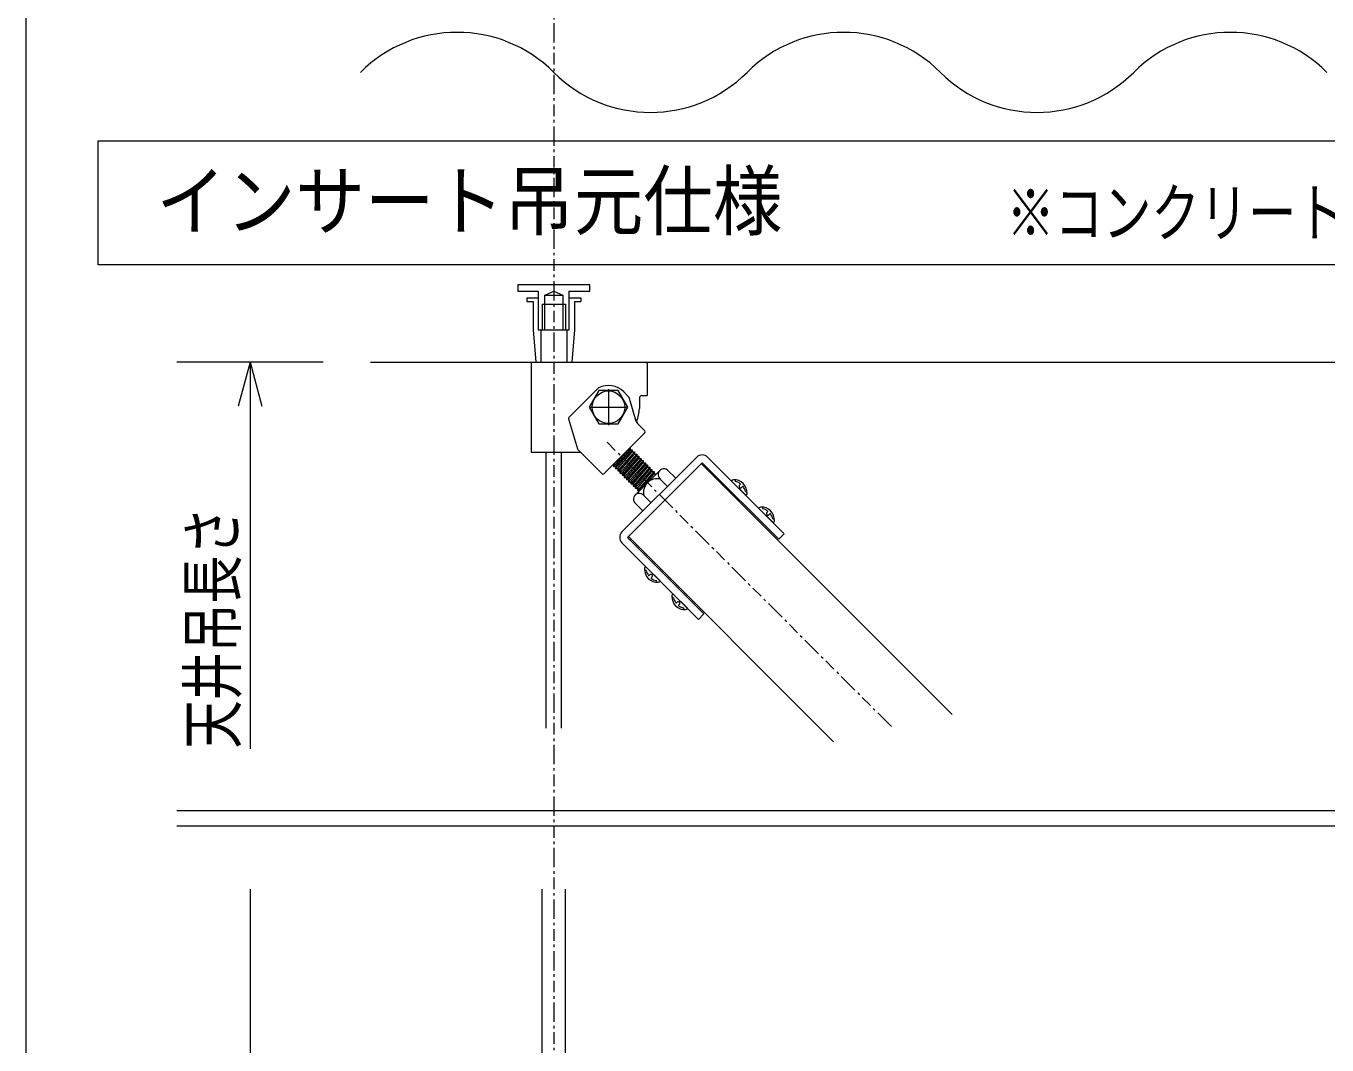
# Model space of a CAD drawing. Units: millimetres, scale not verified. Extents: x -205 to 205, y -142 to 142.
# Drawn here: x -65 to -14.5, y -71.9 to -32.3 of the extents above; entities that cross this region are included whole.
import ezdxf
from ezdxf.enums import TextEntityAlignment as Align

# ---------------------------------------------------------------- set-up
doc = ezdxf.new("R2010")
doc.units = ezdxf.units.MM
doc.header["$LTSCALE"] = 0.25
doc.linetypes.add('USER1', pattern=[7.8, 1.8, -0.6, 0.3, -0.6, 3, -0.6, 0.3, -0.6])
for name, color, linetype, lineweight in [('1-1_1-0 断面', 7, 'Continuous', 18), ('1-2_1-1 寸法', 7, 'Continuous', 18), ('1-3_1-2 文字', 7, 'Continuous', 18), ('F-2_F-1 レイアウト', 7, 'Continuous', 18)]:
    doc.layers.add(name, color=color, linetype=linetype, lineweight=lineweight)
doc.styles.add('ＭＳ ゴシック', font='')
doc.styles.get('ＭＳ ゴシック').set_extended_font_data('MS Gothic')

msp = doc.modelspace()

# ---------------------------------------------------------------- linework, layer by layer
at = {"layer": '1-1_1-0 断面', "color": 4, "linetype": 'USER1'}
for p, q in [((-44.522, -9.3579), (-44.522, -98.325)), ((-42.454, -48.467), (-31.3662, -59.5548))]:
    msp.add_line(p, q, dxfattribs=at)
at = {"layer": '1-1_1-0 断面'}
for p, q in [((-45.922, -42.3548), (-45.922, -42.6048)), ((-43.122, -42.3548), (-45.922, -42.3548)), ((-43.122, -42.6048), (-43.122, -42.3548)), ((-45.922, -42.6048), (-45.122, -42.6048)), ((-45.572, -42.8548), (-45.572, -43.0048)), ((-45.572, -42.8548), (-45.122, -42.8548)), ((-45.122, -42.6048), (-45.122, -44.1048)), ((-44.872, -42.7548), (-44.522, -42.6048)), ((-44.872, -44.1048), (-44.872, -42.7548)), ((-44.872, -42.7548), (-44.172, -42.7548)), ((-44.522, -42.6048), (-44.172, -42.7548)), ((-44.172, -42.7548), (-44.172, -44.1048)), ((-43.922, -42.6048), (-43.122, -42.6048)), ((-43.922, -44.1048), (-43.922, -42.6048)), ((-43.922, -42.8548), (-43.472, -42.8548)), ((-43.472, -42.8548), (-43.472, -43.0048)), ((-45.572, -43.0048), (-45.322, -43.0048)), ((-45.322, -43.0048), (-45.322, -44.1048)), ((-44.972, -43.1048), (-44.972, -44.1048)), ((-44.972, -43.1048), (-44.072, -43.1048)), ((-44.072, -43.1048), (-44.072, -44.1048)), ((-43.722, -43.0048), (-43.722, -44.1048)), ((-43.722, -43.0048), (-43.472, -43.0048)), ((-45.322, -44.1048), (-45.222, -45.3548)), ((-45.122, -44.1048), (-44.872, -44.1048)), ((-45.022, -44.1048), (-45.022, -45.3548)), ((-44.872, -44.1048), (-44.172, -44.1048)), ((-44.172, -44.1048), (-43.922, -44.1048)), ((-44.022, -44.1048), (-44.022, -45.3548)), ((-43.722, -44.1048), (-43.822, -45.3548)), ((-51.638, -45.3548), (200.6873, -45.3548)), ((-45.402, -45.3548), (-45.402, -48.8548)), ((-45.402, -45.3548), (-40.952, -45.3548)), ((-45.222, -45.3548), (-43.822, -45.3548)), ((-40.902, -45.4048), (-40.902, -46.6548)), ((-43.9367, -47.5081), (-42.7866, -46.358)), ((-42.402, -46.4048), (-42.402, -47.8048)), ((-41.808, -46.5109), (-41.6319, -46.687)), ((-41.3204, -47.657), (-41.5815, -46.7718)), ((-41.202, -46.7548), (-41.202, -47.1548)), ((-41.102, -46.6548), (-40.902, -46.6548)), ((-43.102, -47.1048), (-41.702, -47.1048)), ((-43.9493, -47.5576), (-43.6077, -48.7189)), ((-41.3139, -47.6756), (-41.302, -47.6548)), ((-41.27, -47.7419), (-40.9878, -48.0241)), ((-42.5788, -49.6858), (-40.9878, -48.0948)), ((-45.402, -48.8548), (-43.4804, -48.8548)), ((-44.822, -59.5548), (-44.822, -48.8548)), ((-44.222, -59.5548), (-44.222, -48.8548)), ((-43.5951, -48.7402), (-42.6495, -49.6858)), ((-41.5606, -48.6675), (-42.2111, -49.4029)), ((-41.5606, -48.7524), (-42.1262, -49.4029)), ((-41.4757, -48.7524), (-42.1262, -49.4878)), ((-41.3908, -48.8372), (-42.0414, -49.5726)), ((-41.306, -48.9221), (-41.9565, -49.6575)), ((-41.5606, -48.6675), (-41.5606, -48.7524)), ((-38.9774, -49.0445), (-41.8765, -51.9436)), ((-41.2211, -49.0069), (-41.8717, -49.7423)), ((-41.1363, -49.0918), (-41.7868, -49.8272)), ((-41.0514, -49.1766), (-41.702, -49.912)), ((-38.7653, -49.2566), (-41.6644, -52.1558)), ((-40.9666, -49.2615), (-41.6171, -49.9969)), ((-40.8817, -49.3464), (-41.5323, -50.0817)), ((-40.7969, -49.4312), (-41.4474, -50.1666)), ((-38.8006, -49.292), (-29.0681, -59.0245)), ((-38.7653, -49.2566), (-35.7954, -52.2265)), ((-41.3639, -50.5117), (-40.4093, -49.5571)), ((-40.712, -49.5161), (-41.3626, -50.2514)), ((-40.6272, -49.6009), (-41.2777, -50.3363)), ((-40.5423, -49.6858), (-40.5761, -49.7239)), ((-40.3916, -49.893), (-40.1088, -50.1759)), ((-40.107, -49.5412), (-39.7906, -49.8577)), ((-37.0756, -50.522), (-37.6254, -49.9722)), ((-41.1929, -50.3363), (-41.1929, -50.3407)), ((-37.3315, -50.1432), (-37.284, -50.0957)), ((-37.2466, -50.2281), (-37.1991, -50.1805)), ((-41.3798, -50.814), (-41.0634, -51.1305)), ((-41.028, -50.5294), (-40.7452, -50.8123)), ((-36.0149, -51.5827), (-36.5648, -51.0329)), ((-36.2708, -51.2039), (-36.2233, -51.1563)), ((-36.186, -51.2887), (-36.1384, -51.2412)), ((-41.8765, -52.3679), (-38.9067, -55.3377)), ((-41.6644, -52.1558), (-38.6946, -55.1256)), ((-41.6291, -52.1204), (-33.6643, -60.0852)), ((-40.399, -53.8454), (-40.9488, -53.2956)), ((-40.7778, -53.5895), (-40.8254, -53.6371)), ((-40.693, -53.6744), (-40.7405, -53.7219)), ((-39.3384, -54.9061), (-39.8881, -54.3563)), ((-39.7172, -54.6502), (-39.7647, -54.6977)), ((-39.6323, -54.7351), (-39.6799, -54.7826)), ((-38.6946, -55.1256), (-38.9067, -55.3377)), ((-44.972, -79.3077), (-44.972, -65.8079)), ((-44.072, -79.3077), (-44.072, -65.8079))]:
    msp.add_line(p, q, dxfattribs=at)
msp.add_lwpolyline([(-42.7773, -46.4548), (-43.1526, -47.1048), (-42.7773, -47.7548), (-42.0267, -47.7548), (-41.6515, -47.1048), (-42.0267, -46.4548)], close=True, dxfattribs=at)
for points in [[(-42.0414, -49.4878), (-41.4757, -48.8372), (-41.3908, -48.8372), (-41.3908, -48.9221)], [(-41.9565, -49.5726), (-41.3908, -48.9221), (-41.306, -48.9221), (-41.306, -49.0069)], [(-41.5606, -48.7524), (-41.4757, -48.7524), (-41.4757, -48.8372)], [(-42.2111, -49.3181), (-42.2111, -49.4029), (-42.1262, -49.4029)], [(-42.1262, -49.4029), (-42.1262, -49.4878), (-42.0414, -49.4878)], [(-41.8717, -49.6575), (-41.306, -49.0069), (-41.2211, -49.0069), (-41.2211, -49.0918)], [(-41.7868, -49.7423), (-41.2211, -49.0918), (-41.1363, -49.0918), (-41.1363, -49.1766)], [(-41.702, -49.8272), (-41.1363, -49.1766), (-41.0514, -49.1766), (-41.0514, -49.2615)], [(-41.6171, -49.912), (-41.0514, -49.2615), (-40.9666, -49.2615), (-40.9666, -49.3464)], [(-41.5323, -49.9969), (-40.9666, -49.3464), (-40.8817, -49.3464), (-40.8817, -49.4312)], [(-41.4474, -50.0817), (-40.8817, -49.4312), (-40.7969, -49.4312), (-40.7969, -49.5161)], [(-38.5531, -49.0445), (-35.5833, -52.0143), (-35.7954, -52.2265)], [(-42.0414, -49.4878), (-42.0414, -49.5726), (-41.9565, -49.5726)], [(-41.9565, -49.5726), (-41.9565, -49.6575), (-41.8717, -49.6575)], [(-41.8717, -49.6575), (-41.8717, -49.7423), (-41.7868, -49.7423)], [(-41.7868, -49.7423), (-41.7868, -49.8272), (-41.702, -49.8272)], [(-41.702, -49.8272), (-41.702, -49.912), (-41.6171, -49.912)], [(-41.6171, -49.912), (-41.6171, -49.9969), (-41.5323, -49.9969)], [(-41.3626, -50.1666), (-40.7969, -49.5161), (-40.712, -49.5161), (-40.712, -49.6009)], [(-41.2777, -50.2514), (-40.712, -49.6009), (-40.6272, -49.6009), (-40.6272, -49.6858)], [(-41.1929, -50.3363), (-40.6272, -49.6858), (-40.5423, -49.6858), (-40.5423, -49.6902)], [(-41.5323, -49.9969), (-41.5323, -50.0817), (-41.4474, -50.0817)], [(-41.4474, -50.0817), (-41.4474, -50.1666), (-41.3626, -50.1666)], [(-41.3626, -50.1666), (-41.3626, -50.2514), (-41.2777, -50.2514)], [(-41.2777, -50.2514), (-41.2777, -50.3363), (-41.1929, -50.3363)]]:
    msp.add_lwpolyline(points, dxfattribs=at)
msp.add_circle((-42.402, -47.1048), 0.63, dxfattribs=at)
for centre, radius, start, end in [((-40.952, -45.4048), 0.05, 0, 90), ((-42.402, -47.1048), 0.84, 45, 117.24721), ((-41.7733, -46.8284), 0.2, 16.43416, 45), ((-41.102, -46.7548), 0.1, 90, 180), ((-42.8389, -47.0875), 1.6382, 339.73705, 357.64309), ((-43.9013, -47.5435), 0.05, 135, 196.38954), ((-41.1286, -47.6004), 0.2, 196.43416, 225), ((-41.0231, -48.0594), 0.05, 315, 45), ((-43.5597, -48.7048), 0.05, 196.38954, 225), ((-38.7653, -49.2566), 0.3, 45, 135), ((-42.6141, -49.6504), 0.05, 225, 315), ((-40.5118, -50.4092), 0.53, 76.89078, 193.10921), ((-40.2493, -49.7171), 0.2263, 51.02525, 231.02559), ((-37.616, -49.9652), 0.0117, 134.01915, 216.81377), ((-37.5335, -50.0478), 0.1284, 98.98254, 135.17889), ((-37.5233, -50.4199), 0.4999, 45.00005, 93.47098), ((-37.4463, -49.9502), 0.0431, 139.13432, 229.51186), ((-41.2039, -50.6717), 0.2263, 38.97439, 218.97475), ((-37.6173, -50.5139), 0.5498, 53.33444, 74.92363), ((-37.2638, -50.1603), 0.0699, 165.81576, 284.18434), ((-37.3232, -50.0923), 0.0394, 355.11562, 29.64836), ((-37.1957, -50.2198), 0.0394, 60.35175, 94.89621), ((-37.6173, -50.5139), 0.5498, 15.07422, 36.66631), ((-37.5233, -50.4199), 0.4999, 356.52101, 45.00005), ((-37.0536, -50.3428), 0.0431, 220.52147, 310.86638), ((-37.1512, -50.4301), 0.1284, 314.91063, 350.99127), ((-37.0686, -50.5126), 0.0117, 233.61571, 315.97989), ((-36.4729, -51.1084), 0.1284, 98.98254, 135.17889), ((-36.4626, -51.4805), 0.4999, 45.00005, 93.47098), ((-36.3856, -51.0108), 0.0431, 139.13432, 229.51186), ((-36.5553, -51.0259), 0.0117, 134.01915, 216.81377), ((-36.5566, -51.5745), 0.5498, 53.33444, 74.92363), ((-36.2031, -51.221), 0.0699, 165.81576, 284.18434), ((-36.2626, -51.153), 0.0394, 355.11562, 29.64836), ((-36.1351, -51.2804), 0.0394, 60.35175, 94.89621), ((-36.5566, -51.5745), 0.5498, 15.07422, 36.66631), ((-36.4626, -51.4805), 0.4999, 356.52101, 45.00005), ((-35.9929, -51.4035), 0.0431, 220.52147, 310.86638), ((-41.6644, -52.1558), 0.3, 135, 225), ((-36.008, -51.5732), 0.0117, 233.61571, 315.97989), ((-36.0905, -51.4907), 0.1284, 314.91063, 350.99127), ((-40.5012, -53.3977), 0.4999, 176.52902, 224.99995), ((-40.8733, -53.3875), 0.1284, 134.82111, 171.01746), ((-40.9709, -53.4748), 0.0431, 40.48814, 130.86568), ((-40.9558, -53.305), 0.0117, 53.18623, 135.98085), ((-40.4072, -53.3038), 0.5498, 195.07637, 216.66556), ((-40.5012, -53.3977), 0.4999, 224.99995, 273.47899), ((-40.8287, -53.5978), 0.0394, 240.35164, 274.88438), ((-40.7607, -53.6573), 0.0699, 345.81566, 104.18424), ((-40.7013, -53.7253), 0.0394, 175.10379, 209.64825), ((-40.4072, -53.3038), 0.5498, 233.33369, 254.92578), ((-40.5782, -53.8675), 0.0431, 319.13362, 49.47853), ((-40.491, -53.7698), 0.1284, 279.00873, 315.08937), ((-40.4085, -53.8524), 0.0117, 314.02011, 36.38429), ((-39.4405, -54.4584), 0.4999, 176.52902, 224.99995), ((-39.8126, -54.4482), 0.1284, 134.82111, 171.01746), ((-39.9102, -54.5354), 0.0431, 40.48814, 130.86568), ((-39.8952, -54.3657), 0.0117, 53.18623, 135.98085), ((-39.3465, -54.3644), 0.5498, 195.07637, 216.66556), ((-39.4405, -54.4584), 0.4999, 224.99995, 273.47899), ((-39.7681, -54.6585), 0.0394, 240.35164, 274.88438), ((-39.7001, -54.7179), 0.0699, 345.81566, 104.18424), ((-39.6406, -54.786), 0.0394, 175.10379, 209.64825), ((-39.3465, -54.3644), 0.5498, 233.33369, 254.92578), ((-39.5175, -54.9281), 0.0431, 319.13362, 49.47853), ((-39.4303, -54.8305), 0.1284, 279.00873, 315.08937), ((-39.3478, -54.9131), 0.0117, 314.02011, 36.38429)]:
    msp.add_arc(centre, radius, start, end, dxfattribs=at)
at = {"layer": '1-2_1-1 寸法'}
for p, q in [((-59.1451, -62.7548), (29.2181, -62.7548)), ((-59.1451, -63.3548), (28.7577, -63.3548))]:
    msp.add_line(p, q, dxfattribs=at)
for centre, start, end in [((-48.272, -37.8608), 45, 135), ((-33.272, -37.8608), 45, 135), ((-18.272, -37.8608), 45, 135), ((-40.772, -30.3608), 225, 315), ((-25.772, -30.3608), 225, 315)]:
    msp.add_arc(centre, 5.3033, start, end, dxfattribs=at)
at = {"layer": '1-3_1-2 文字'}
for p, q in [((-62.201, -36.7668), (26.6643, -36.7668)), ((-62.201, -41.5855), (-62.201, -36.7668)), ((26.6643, -41.5855), (-62.201, -41.5855)), ((-53.4686, -45.3548), (-59.1451, -45.3548)), ((-56.3068, -45.3548), (-56.7662, -47.0693)), ((-56.3068, -45.3548), (-56.3068, -60.3548)), ((-56.3068, -45.3548), (-55.8474, -47.0693))]:
    msp.add_line(p, q, dxfattribs=at)
msp.add_lwpolyline([(-56.3068, -65.8079), (-56.3068, -96.1079), (-55.8474, -94.3934)], dxfattribs=at)
at = {"layer": 'F-2_F-1 レイアウト'}
msp.add_lwpolyline([(-65, -124.5), (-65, 5.4634), (205, 5.4634)], dxfattribs=at)

# ---------------------------------------------------------------- texts
at = {"layer": '1-3_1-2 文字', "style": 'ＭＳ ゴシック'}
for s, height, width, p in [('インサート吊元仕様', 2.199, 0.9, (-59.9448, -40.8567)), ('※コンクリートスラブ、デッキプレート等下地', 1.833, 0.75, (-26.9602, -41.0238))]:
    msp.add_text(s, height=height, dxfattribs=dict(at, width=width)).set_placement(p, align=Align.BOTTOM_LEFT)
at = {"layer": '1-3_1-2 文字', "style": 'ＭＳ ゴシック', "width": 0.75}
msp.add_text('天井吊長さ', height=1.833, rotation=90, dxfattribs=at).set_placement((-56.3068, -60.3548), align=Align.BOTTOM_LEFT)

doc.saveas('drawing.dxf')
